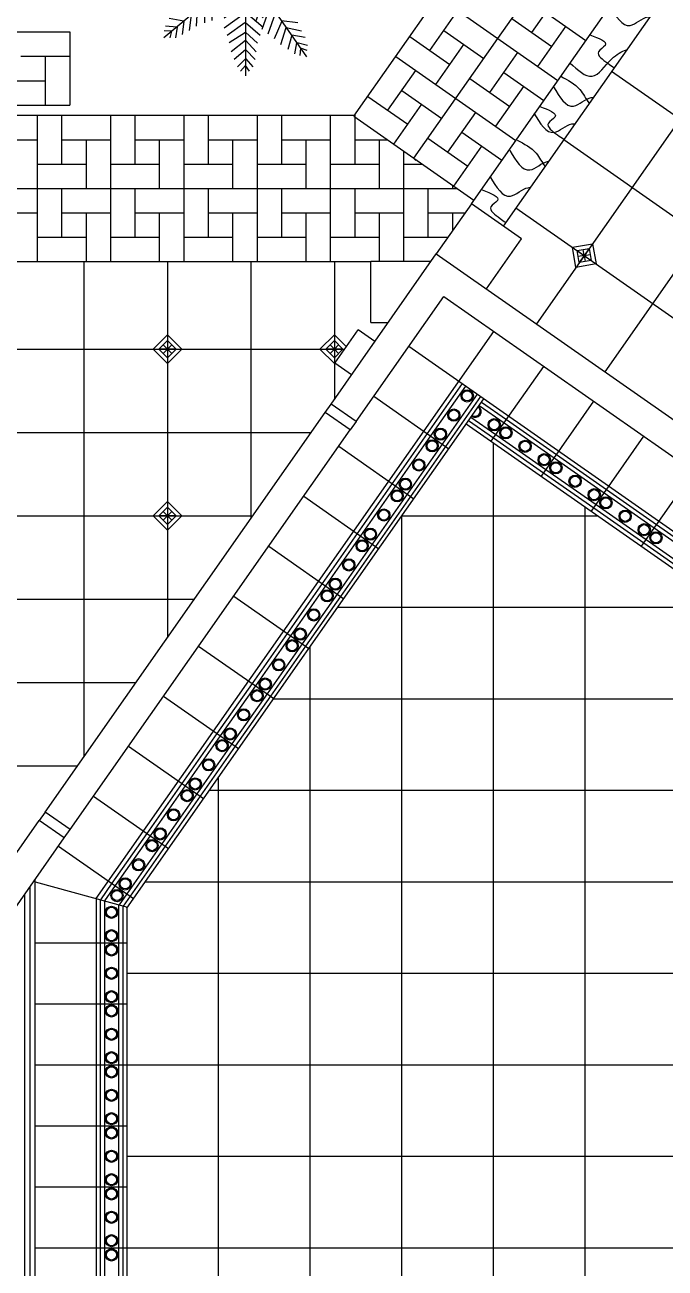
# Model space of a CAD drawing. Extents: x -98.9 to -54.6, y -7.8 to 20.6.
# Drawn here: x -82.84 to -79.7, y 1.62 to 7.74 of the extents above; entities that cross this region are included whole.
import ezdxf

# ---------------------------------------------------------------- set-up
doc = ezdxf.new("R2010")
doc.units = 0
doc.header["$LTSCALE"] = 35
doc.header["$MEASUREMENT"] = 0
doc.layers.get('0').update_dxf_attribs({"linetype": 'CONTINUOUS'})
for name, color, linetype in [('ALVENARIA', 4, 'CONTINUOUS'), ('ARBUSTO', 7, 'CONTINUOUS'), ('ESQUADRIA', 1, 'CONTINUOUS'), ('GREEN', 3, 'CONTINUOUS'), ('HACHURIA', 8, 'CONTINUOUS'), ('PILAR', 6, 'CONTINUOUS'), ('PISO', 9, 'CONTINUOUS'), ('PISODEC', 8, 'CONTINUOUS'), ('SOLEIRAS', 9, 'CONTINUOUS'), ('TIJOLINHO', 30, 'CONTINUOUS'), ('VEGETAÇÃO', 92, 'CONTINUOUS')]:
    doc.layers.add(name, color=color, linetype=linetype)

# ---------------------------------------------------------------- blocks, each defined once
blk = doc.blocks.new('LEAF', base_point=(3271.7, 2217.8))
for p, q in [((3271.7, 2215.2), (3271.7, 1979.5)), ((3229.1, 2155.6), (3271.8, 2188.4)), ((3271.8, 2189.5), (3311.3, 2155.6)), ((3271.8, 2188.4), (3271.8, 2187.2)), ((3271.8, 2165.8), (3224.3, 2131.8)), ((3224.3, 2109.2), (3271.8, 2143.1)), ((3311.3, 2133), (3271.8, 2166.9)), ((3271.8, 2144.3), (3311.3, 2110.4)), ((3271.8, 2120.5), (3224.3, 2086.6)), ((3271.8, 2121.7), (3271.8, 2099.1)), ((3271.8, 2121.7), (3271.8, 2121.7)), ((3311.3, 2087.8), (3271.8, 2121.7)), ((3230.6, 2070.8), (3270.2, 2099.1)), ((3271.8, 2099.1), (3304.2, 2070.8)), ((3271.8, 2076.5), (3235.4, 2053.8)), ((3240.1, 2034.6), (3271.8, 2059.5)), ((3298.7, 2052.7), (3271.8, 2077.6)), ((3271.8, 2059.5), (3295.5, 2033.5)), ((3271.8, 2038), (3246.5, 2016.5)), ((3272.6, 2038), (3272.6, 2036.9)), ((3293.1, 2016.5), (3272.6, 2038)), ((3253.6, 1999.6), (3271.8, 2017.7)), ((3271.8, 2003), (3260.7, 1990.5)), ((3280.5, 1990.5), (3271.8, 2003)), ((3272.6, 2017.7), (3288.4, 1999.6))]:
    blk.add_line(p, q)
blk = doc.blocks.new('ARV5')
at = {"layer": 'ARBUSTO', "xscale": 0.00234666432, "yscale": 0.00234666432, "zscale": 0.003555552}
for rotation in [179.9999999999999, 244.9999999999999, 125, 309.9999999999999, 69.99999999999999, 34.99999999999999]:
    blk.add_blockref('LEAF', (0, -0.0061), dxfattribs=dict(at, rotation=rotation))
blk.add_blockref('LEAF', (0, -0.0061), dxfattribs=at)

msp = doc.modelspace()

# ---------------------------------------------------------------- linework, layer by layer
at = {"layer": 'ALVENARIA'}
for p, q in [((-81.3388, 5.8701), (-80.8216, 6.6087)), ((-80.8216, 6.6087), (-76.3982, 3.5114)), ((-81.2159, 5.7841), (-80.7847, 6.3998)), ((-80.7847, 6.3998), (-76.689, 3.5319)), ((-81.2159, 5.7841), (-81.3388, 5.8701)), ((-83.1591, 3.2705), (-82.7727, 3.8222)), ((-82.6498, 3.7362), (-82.7727, 3.8222)), ((-83.081, 3.1205), (-82.6498, 3.7362))]:
    msp.add_line(p, q, dxfattribs=at)
at = {"layer": 'ESQUADRIA'}
for points in [[(-81.2159, 5.7841), (-81.2446, 5.7431), (-81.3674, 5.8292), (-81.3388, 5.8701)], [(-82.6498, 3.7362), (-82.6211, 3.7772), (-82.744, 3.8632), (-82.7727, 3.8222)]]:
    msp.add_lwpolyline(points, dxfattribs=at)
at = {"layer": 'GREEN', "ltscale": 0.035}
for p, q in [((-80.6495, 6.8545), (-78.0397, 10.5816)), ((-77.887, 10.4685), (-80.4939, 6.7455))]:
    msp.add_line(p, q, dxfattribs=at)
at = {"layer": 'HACHURIA', "ltscale": 0.035}
for points, knots in [([(-79.9685, 7.827), (-79.9383, 7.7764), (-79.8869, 7.69), (-79.8077, 7.7728), (-79.7764, 7.7745), (-79.7735, 7.7743)], [0, 0, 0, 0, 0.137115, 0.2338001, 0.2439325, 0.2439325, 0.2439325, 0.2439325]), ([(-80.0672, 7.6861), (-80.0233, 7.6696), (-79.958, 7.6452), (-80.0517, 7.5978), (-79.992, 7.5551), (-79.9582, 7.5312), (-79.9485, 7.5244)], [0, 0, 0, 0, 0.0910472, 0.1353224, 0.2079486, 0.2398365, 0.2398365, 0.2398365, 0.2398365]), ([(-80.1643, 7.5475), (-80.1265, 7.5127), (-80.0499, 7.4421), (-79.9782, 7.5612), (-79.9116, 7.6068), (-79.8872, 7.6119)], [0, 0, 0, 0, 0.1261567, 0.2556829, 0.3351247, 0.3351247, 0.3351247, 0.3351247]), ([(-80.21, 7.4822), (-80.1753, 7.4641), (-80.1158, 7.4329), (-80.0873, 7.3709), (-80.0707, 7.3499)], [0, 0, 0, 0, 0.1138704, 0.1952056, 0.1952056, 0.1952056, 0.1952056]), ([(-80.2462, 7.4305), (-80.216, 7.3798), (-80.1646, 7.2934), (-80.0854, 7.3763), (-80.0541, 7.3779), (-80.0512, 7.3778)], [0, 0, 0, 0, 0.137115, 0.2338001, 0.2439325, 0.2439325, 0.2439325, 0.2439325]), ([(-80.3419, 7.3014), (-80.3117, 7.2507), (-80.2603, 7.1644), (-80.1792, 7.2491), (-80.1464, 7.2489), (-80.1419, 7.2482)], [0, 0, 0, 0, 0.137115, 0.2338001, 0.249665, 0.249665, 0.249665, 0.249665]), ([(-80.3137, 7.334), (-80.2698, 7.3176), (-80.2045, 7.2932), (-80.2982, 7.2458), (-80.2385, 7.203), (-80.2047, 7.1792), (-80.195, 7.1723)], [0, 0, 0, 0, 0.0910472, 0.1353224, 0.2079486, 0.2398365, 0.2398365, 0.2398365, 0.2398365]), ([(-80.4244, 7.1683), (-80.3897, 7.1502), (-80.3317, 7.1198), (-80.3032, 7.06), (-80.2879, 7.0396)], [0, 0, 0, 0, 0.1138704, 0.1906094, 0.1906094, 0.1906094, 0.1906094]), ([(-80.4606, 7.1166), (-80.4305, 7.0659), (-80.379, 6.9796), (-80.3019, 7.0603), (-80.2722, 7.0637), (-80.271, 7.0638)], [0, 0, 0, 0, 0.137115, 0.2338001, 0.2378058, 0.2378058, 0.2378058, 0.2378058]), ([(-80.5563, 6.9875), (-80.5262, 6.9369), (-80.4747, 6.8505), (-80.3956, 6.9333), (-80.3643, 6.9349), (-80.3613, 6.9348)], [0, 0, 0, 0, 0.137115, 0.2338001, 0.2439325, 0.2439325, 0.2439325, 0.2439325]), ([(-80.5961, 6.9232), (-80.5522, 6.9067), (-80.4869, 6.8823), (-80.5806, 6.8349), (-80.5224, 6.7933), (-80.4896, 6.7701), (-80.4809, 6.764)], [0, 0, 0, 0, 0.0910472, 0.1353224, 0.2079486, 0.2359713, 0.2359713, 0.2359713, 0.2359713])]:
    msp.add_open_spline(points, degree=3, knots=knots, dxfattribs=at)
at = {"layer": 'PILAR'}
for p, q in [((-80.6495, 6.8545), (-80.8216, 6.6087)), ((-80.4038, 6.6824), (-80.6495, 6.8545)), ((-80.5758, 6.4366), (-80.4038, 6.6824)), ((-80.8484, 6.5705), (-81.1426, 6.5705)), ((-81.1426, 6.2705), (-81.0584, 6.2705))]:
    msp.add_line(p, q, dxfattribs=at)
at = {"layer": 'PILAR', "ltscale": 0.035}
msp.add_line((-81.1426, 6.2705), (-81.1426, 6.5705), dxfattribs=at)
at = {"layer": 'PISO'}
for p, q in [((-74.6861, 14.325), (-80.3301, 6.2646)), ((-74.3502, 14.0899), (-79.9942, 6.0294)), ((-79.9604, 7.5073), (-75.9302, 4.6853)), ((-80.1956, 7.1714), (-76.1654, 4.3494)), ((-80.4308, 6.8356), (-76.4006, 4.0136)), ((-85.6426, 6.5705), (-81.1426, 6.5705)), ((-90.3426, 6.1405), (-81.2715, 6.1405)), ((-82.744, 3.8632), (-81.3674, 5.8292)), ((-90.3426, 5.7305), (-81.4365, 5.7305)), ((-82.6211, 3.7772), (-81.2446, 5.7431)), ((-90.3426, 5.3205), (-81.7236, 5.3205)), ((-90.3426, 4.9105), (-82.0107, 4.9105)), ((-90.3426, 4.5005), (-82.2978, 4.5005)), ((-90.3426, 4.0905), (-82.5849, 4.0905))]:
    msp.add_line(p, q, dxfattribs=at)
at = {"layer": 'PISO', "ltscale": 0.035}
for p, q in [((-82.5526, 6.5705), (-82.5526, 4.1366)), ((-82.1426, 6.5705), (-82.1426, 4.7221)), ((-81.7326, 6.5705), (-81.7326, 5.3077)), ((-81.3226, 6.5705), (-81.3226, 5.8932)), ((-82.4926, 3.4377), (-80.539, 6.2277)), ((-80.9568, 6.1541), (-76.8611, 3.2862)), ((-80.5514, 5.687), (-80.2933, 6.0557)), ((-82.3426, 3.3904), (-80.5882, 5.896)), ((-81.1289, 5.9083), (-80.7603, 5.6502)), ((-80.3056, 5.515), (-80.0475, 5.8836)), ((-80.6742, 5.7731), (-77.3157, 3.4214)), ((-80.0599, 5.3429), (-79.8018, 5.7115)), ((-81.301, 5.6626), (-80.9323, 5.4045)), ((-80.5426, 5.6809), (-80.5426, -0.5295)), ((-79.8141, 5.1708), (-79.556, 5.5394)), ((-81.473, 5.4168), (-81.1044, 5.1587)), ((-80.9912, 5.3205), (-80.0278, 5.3205)), ((-80.0926, 5.3658), (-80.0926, -0.5295)), ((-80.9926, 5.3184), (-80.9926, -0.5295)), ((-81.6451, 5.1711), (-81.2765, 4.913)), ((-81.8172, 4.9253), (-81.4486, 4.6672)), ((-81.3063, 4.8705), (-79.3852, 4.8705)), ((-81.9893, 4.6796), (-81.6206, 4.4215)), ((-81.4426, 4.6758), (-81.4426, -0.5295)), ((-82.1613, 4.4338), (-81.7927, 4.1757)), ((-81.6213, 4.4205), (-78.7425, 4.4205)), ((-82.3334, 4.1881), (-81.9648, 3.93)), ((-81.8926, 4.0331), (-81.8926, -0.5295)), ((-82.5055, 3.9424), (-82.1369, 3.6842)), ((-81.9364, 3.9705), (-78.0998, 3.9705)), ((-82.6776, 3.6966), (-82.3089, 3.4385)), ((-82.2515, 3.5205), (-77.4572, 3.5205)), ((-82.4926, 3.4377), (-82.4926, -0.9795)), ((-82.3426, 3.3904), (-82.3426, -0.5295)), ((-82.7926, 3.2205), (-82.3426, 3.2205)), ((-82.3426, 3.0705), (-77.5615, 3.0705)), ((-82.7926, 2.9205), (-82.3426, 2.9205)), ((-82.7926, 2.6205), (-82.3426, 2.6205)), ((-82.3426, 2.6205), (-77.8765, 2.6205)), ((-82.7926, 2.3205), (-82.3426, 2.3205)), ((-82.3426, 2.1705), (-78.1916, 2.1705)), ((-82.7926, 2.0205), (-82.3426, 2.0205)), ((-82.7926, 1.7205), (-82.3426, 1.7205)), ((-82.3426, 1.7205), (-78.5067, 1.7205))]:
    msp.add_line(p, q, dxfattribs=at)
at = {"layer": 'PISODEC', "ltscale": 0.035}
for p, q in [((-80.9226, 7.068), (-80.9369, 7.0824)), ((-80.9226, 7.0723), (-80.9226, 7.068)), ((-80.9201, 7.0706), (-80.9226, 7.068)), ((-80.1529, 6.641), (-80.0544, 6.6583)), ((-80.1355, 6.5425), (-80.1529, 6.641)), ((-80.1297, 6.6248), (-80.0706, 6.6352)), ((-80.1193, 6.5657), (-80.1297, 6.6248)), ((-80.1297, 6.6248), (-80.0602, 6.5761)), ((-80.0706, 6.6352), (-80.1193, 6.5657)), ((-80.0949, 6.6004), (-80.1001, 6.63)), ((-80.0949, 6.6004), (-80.0654, 6.6056)), ((-80.0706, 6.6352), (-80.0602, 6.5761)), ((-80.0544, 6.6583), (-80.037, 6.5599)), ((-80.037, 6.5599), (-80.1355, 6.5425)), ((-80.0949, 6.6004), (-80.1245, 6.5952)), ((-80.0602, 6.5761), (-80.1193, 6.5657)), ((-80.0949, 6.6004), (-80.0897, 6.5709)), ((-82.2133, 6.1405), (-82.1426, 6.2112)), ((-82.185, 6.1405), (-82.1426, 6.1829)), ((-82.1426, 6.2112), (-82.0719, 6.1405)), ((-82.1426, 6.1829), (-82.1002, 6.1405)), ((-82.1426, 6.1829), (-82.1426, 6.098)), ((-81.3933, 6.1405), (-81.3226, 6.2112)), ((-81.365, 6.1405), (-81.3226, 6.1829)), ((-81.3226, 6.2112), (-81.2634, 6.152)), ((-81.3226, 6.1829), (-81.3226, 6.098)), ((-81.3226, 6.1829), (-81.2802, 6.1405)), ((-82.1426, 6.0698), (-82.2133, 6.1405)), ((-82.1426, 6.098), (-82.185, 6.1405)), ((-82.1002, 6.1405), (-82.185, 6.1405)), ((-82.1426, 6.1405), (-82.1638, 6.1617)), ((-82.1426, 6.1405), (-82.1638, 6.1193)), ((-82.1426, 6.1405), (-82.1214, 6.1617)), ((-82.1426, 6.1405), (-82.1214, 6.1193)), ((-82.0719, 6.1405), (-82.1426, 6.0698)), ((-82.1002, 6.1405), (-82.1426, 6.098)), ((-81.3226, 6.0698), (-81.3933, 6.1405)), ((-81.2802, 6.1405), (-81.365, 6.1405)), ((-81.3226, 6.098), (-81.365, 6.1405)), ((-81.3226, 6.1405), (-81.3438, 6.1617)), ((-81.3226, 6.1405), (-81.3438, 6.1193)), ((-81.3226, 6.1405), (-81.3014, 6.1617)), ((-81.2802, 6.1405), (-81.3226, 6.098)), ((-81.3226, 6.1405), (-81.3014, 6.1193)), ((-81.3174, 6.0749), (-81.3226, 6.0698)), ((-80.6947, 5.9705), (-80.8668, 5.7248)), ((-80.6783, 5.959), (-80.8504, 5.7133)), ((-80.621, 5.9189), (-80.793, 5.6731)), ((-80.6046, 5.9074), (-80.7767, 5.6617)), ((-80.5997, 5.8796), (-80.4768, 5.7935)), ((-80.6111, 5.8632), (-80.4883, 5.7771)), ((-80.6628, 5.7895), (-80.5399, 5.7034)), ((-80.6513, 5.8058), (-80.5284, 5.7198)), ((-80.4883, 5.7771), (-80.2425, 5.6051)), ((-80.4768, 5.7935), (-80.2311, 5.6215)), ((-80.8668, 5.7248), (-81.0388, 5.479)), ((-80.8504, 5.7133), (-81.0225, 5.4676)), ((-80.5399, 5.7034), (-80.2942, 5.5314)), ((-80.5284, 5.7198), (-80.2827, 5.5477)), ((-80.793, 5.6731), (-80.9651, 5.4274)), ((-80.7767, 5.6617), (-80.9487, 5.4159)), ((-80.2425, 5.6051), (-79.9968, 5.433)), ((-80.2311, 5.6215), (-79.9853, 5.4494)), ((-80.2942, 5.5314), (-80.0484, 5.3593)), ((-80.2827, 5.5477), (-80.0369, 5.3757)), ((-81.0388, 5.479), (-81.2109, 5.2333)), ((-81.0225, 5.4676), (-81.1945, 5.2218)), ((-79.9853, 5.4494), (-79.7396, 5.2773)), ((-82.2133, 5.3205), (-82.1426, 5.3912)), ((-82.1426, 5.3912), (-82.0719, 5.3205)), ((-80.9651, 5.4274), (-81.1372, 5.1817)), ((-80.9487, 5.4159), (-81.1208, 5.1702)), ((-79.9968, 5.433), (-79.751, 5.2609)), ((-82.1426, 5.2498), (-82.2133, 5.3205)), ((-82.185, 5.3205), (-82.1426, 5.3629)), ((-82.1002, 5.3205), (-82.185, 5.3205)), ((-82.1426, 5.278), (-82.185, 5.3205)), ((-82.1426, 5.3205), (-82.1638, 5.3417)), ((-82.1426, 5.3205), (-82.1638, 5.2993)), ((-82.1426, 5.3629), (-82.1426, 5.278)), ((-82.1426, 5.3629), (-82.1002, 5.3205)), ((-82.1426, 5.3205), (-82.1214, 5.3417)), ((-82.1002, 5.3205), (-82.1426, 5.278)), ((-82.0719, 5.3205), (-82.1426, 5.2498)), ((-82.1426, 5.3205), (-82.1214, 5.2993)), ((-80.0484, 5.3593), (-79.8027, 5.1872)), ((-80.0369, 5.3757), (-79.7912, 5.2036)), ((-79.751, 5.2609), (-79.5053, 5.0889)), ((-79.7396, 5.2773), (-79.4938, 5.1052)), ((-81.2109, 5.2333), (-81.383, 4.9875)), ((-81.1945, 5.2218), (-81.3666, 4.9761)), ((-79.7912, 5.2036), (-79.5454, 5.0315)), ((-81.1372, 5.1817), (-81.3093, 4.9359)), ((-81.1208, 5.1702), (-81.2929, 4.9244)), ((-79.8027, 5.1872), (-79.5569, 5.0151)), ((-81.383, 4.9875), (-81.5551, 4.7418)), ((-81.3666, 4.9761), (-81.5387, 4.7303)), ((-81.3093, 4.9359), (-81.4813, 4.6902)), ((-81.2929, 4.9244), (-81.465, 4.6787)), ((-81.5551, 4.7418), (-81.7271, 4.496)), ((-81.5387, 4.7303), (-81.7107, 4.4846)), ((-81.4813, 4.6902), (-81.6534, 4.4444)), ((-81.465, 4.6787), (-81.637, 4.4329)), ((-81.7271, 4.496), (-81.8992, 4.2503)), ((-81.7107, 4.4846), (-81.8828, 4.2388)), ((-81.6534, 4.4444), (-81.8255, 4.1987)), ((-81.637, 4.4329), (-81.8091, 4.1872)), ((-81.8992, 4.2503), (-82.0713, 4.0046)), ((-81.8828, 4.2388), (-82.0549, 3.9931)), ((-81.8255, 4.1987), (-81.9976, 3.9529)), ((-81.8091, 4.1872), (-81.9812, 3.9415)), ((-82.0713, 4.0046), (-82.2433, 3.7588)), ((-82.0549, 3.9931), (-82.227, 3.7473)), ((-81.9976, 3.9529), (-82.1696, 3.7072)), ((-81.9812, 3.9415), (-82.1532, 3.6957)), ((-82.2433, 3.7588), (-82.4154, 3.5131)), ((-82.227, 3.7473), (-82.399, 3.5016)), ((-82.1696, 3.7072), (-82.3417, 3.4614)), ((-82.1532, 3.6957), (-82.3253, 3.45)), ((-82.4154, 3.5131), (-82.4721, 3.4321)), ((-82.399, 3.5016), (-82.4517, 3.4264)), ((-82.4726, 3.4322), (-82.4726, 3.2205)), ((-82.4526, 3.4267), (-82.4526, 3.2205)), ((-82.3417, 3.4614), (-82.38, 3.4067)), ((-82.3253, 3.45), (-82.3596, 3.401)), ((-82.3826, 3.4074), (-82.3826, 3.2205)), ((-82.3626, 3.4019), (-82.3626, 3.2205)), ((-82.4726, 3.2205), (-82.4726, 2.9205)), ((-82.4526, 3.2205), (-82.4526, 2.9205)), ((-82.3826, 3.2205), (-82.3826, 2.9205)), ((-82.3626, 3.2205), (-82.3626, 2.9205)), ((-82.4726, 2.9205), (-82.4726, 2.6205)), ((-82.4526, 2.9205), (-82.4526, 2.6205)), ((-82.3826, 2.9205), (-82.3826, 2.6205)), ((-82.3626, 2.9205), (-82.3626, 2.6205)), ((-82.4726, 2.6205), (-82.4726, 2.3205)), ((-82.4526, 2.6205), (-82.4526, 2.3205)), ((-82.3826, 2.6205), (-82.3826, 2.3205)), ((-82.3626, 2.6205), (-82.3626, 2.3205)), ((-82.4726, 2.3205), (-82.4726, 2.0205)), ((-82.4526, 2.3205), (-82.4526, 2.0205)), ((-82.3826, 2.3205), (-82.3826, 2.0205)), ((-82.3626, 2.3205), (-82.3626, 2.0205)), ((-82.4726, 2.0205), (-82.4726, 1.7205)), ((-82.4526, 2.0205), (-82.4526, 1.7205)), ((-82.3826, 2.0205), (-82.3826, 1.7205)), ((-82.3626, 2.0205), (-82.3626, 1.7205)), ((-82.4726, 1.7205), (-82.4726, 1.4205)), ((-82.4526, 1.7205), (-82.4526, 1.4205)), ((-82.3826, 1.7205), (-82.3826, 1.4205)), ((-82.3626, 1.7205), (-82.3626, 1.4205))]:
    msp.add_line(p, q, dxfattribs=at)
for centre, radius in [((-80.6697, 5.9103), 0.03), ((-80.6697, 5.9103), 0.025), ((-80.7357, 5.8161), 0.03), ((-80.7357, 5.8161), 0.025), ((-80.8016, 5.7219), 0.03), ((-80.537, 5.7686), 0.03), ((-80.537, 5.7686), 0.025), ((-80.4797, 5.7284), 0.03), ((-80.4797, 5.7284), 0.025), ((-80.8418, 5.6646), 0.03), ((-80.8418, 5.6646), 0.025), ((-80.8016, 5.7219), 0.025), ((-80.3855, 5.6624), 0.03), ((-80.3855, 5.6624), 0.025), ((-80.2913, 5.5965), 0.03), ((-80.9077, 5.5704), 0.03), ((-80.9077, 5.5704), 0.025), ((-80.2913, 5.5965), 0.025), ((-80.2339, 5.5563), 0.03), ((-80.2339, 5.5563), 0.025), ((-80.9737, 5.4761), 0.03), ((-80.1397, 5.4904), 0.03), ((-80.1397, 5.4904), 0.025), ((-81.0139, 5.4188), 0.03), ((-81.0139, 5.4188), 0.025), ((-80.9737, 5.4761), 0.025), ((-80.0455, 5.4244), 0.03), ((-80.0455, 5.4244), 0.025), ((-79.9882, 5.3843), 0.03), ((-79.9882, 5.3843), 0.025), ((-81.0798, 5.3246), 0.03), ((-81.0798, 5.3246), 0.025), ((-79.894, 5.3183), 0.03), ((-79.894, 5.3183), 0.025), ((-81.1458, 5.2304), 0.03), ((-79.7998, 5.2523), 0.03), ((-79.7998, 5.2523), 0.025), ((-81.1859, 5.1731), 0.03), ((-81.1859, 5.1731), 0.025), ((-81.1458, 5.2304), 0.025), ((-79.7424, 5.2122), 0.03), ((-79.7424, 5.2122), 0.025), ((-81.2519, 5.0789), 0.03), ((-81.2519, 5.0789), 0.025), ((-81.3179, 4.9847), 0.03), ((-81.358, 4.9273), 0.03), ((-81.3179, 4.9847), 0.025), ((-81.358, 4.9273), 0.025), ((-81.424, 4.8331), 0.03), ((-81.424, 4.8331), 0.025), ((-81.5301, 4.6816), 0.03), ((-81.4899, 4.7389), 0.03), ((-81.4899, 4.7389), 0.025), ((-81.5301, 4.6816), 0.025), ((-81.596, 4.5874), 0.03), ((-81.596, 4.5874), 0.025), ((-81.7022, 4.4358), 0.03), ((-81.662, 4.4932), 0.03), ((-81.662, 4.4932), 0.025), ((-81.7022, 4.4358), 0.025), ((-81.7681, 4.3416), 0.03), ((-81.7681, 4.3416), 0.025), ((-81.8742, 4.1901), 0.03), ((-81.8341, 4.2474), 0.03), ((-81.8341, 4.2474), 0.025), ((-81.8742, 4.1901), 0.025), ((-81.9402, 4.0959), 0.03), ((-81.9402, 4.0959), 0.025), ((-82.0061, 4.0017), 0.03), ((-82.0061, 4.0017), 0.025), ((-82.0463, 3.9443), 0.03), ((-82.0463, 3.9443), 0.025), ((-82.1123, 3.8501), 0.03), ((-82.1123, 3.8501), 0.025), ((-82.1782, 3.7559), 0.03), ((-82.1782, 3.7559), 0.025), ((-82.2184, 3.6986), 0.03), ((-82.2184, 3.6986), 0.025), ((-82.2843, 3.6044), 0.03), ((-82.2843, 3.6044), 0.025), ((-82.3503, 3.5102), 0.03), ((-82.3503, 3.5102), 0.025), ((-82.3904, 3.4528), 0.03), ((-82.3904, 3.4528), 0.025), ((-82.4176, 3.3705), 0.03), ((-82.4176, 3.3705), 0.025), ((-82.4176, 3.2555), 0.03), ((-82.4176, 3.2555), 0.025), ((-82.4176, 3.1855), 0.03), ((-82.4176, 3.1855), 0.025), ((-82.4176, 3.0705), 0.03), ((-82.4176, 3.0705), 0.025), ((-82.4176, 2.9555), 0.03), ((-82.4176, 2.9555), 0.025), ((-82.4176, 2.8855), 0.03), ((-82.4176, 2.8855), 0.025), ((-82.4176, 2.7705), 0.03), ((-82.4176, 2.7705), 0.025), ((-82.4176, 2.6555), 0.03), ((-82.4176, 2.6555), 0.025), ((-82.4176, 2.5855), 0.03), ((-82.4176, 2.5855), 0.025), ((-82.4176, 2.4705), 0.03), ((-82.4176, 2.4705), 0.025), ((-82.4176, 2.3555), 0.03), ((-82.4176, 2.3555), 0.025), ((-82.4176, 2.2855), 0.03), ((-82.4176, 2.2855), 0.025), ((-82.4176, 2.1705), 0.03), ((-82.4176, 2.1705), 0.025), ((-82.4176, 2.0555), 0.03), ((-82.4176, 2.0555), 0.025), ((-82.4176, 1.9855), 0.03), ((-82.4176, 1.9855), 0.025), ((-82.4176, 1.8705), 0.03), ((-82.4176, 1.8705), 0.025), ((-82.4176, 1.7555), 0.03), ((-82.4176, 1.7555), 0.025), ((-82.4176, 1.6855), 0.03), ((-82.4176, 1.6855), 0.025)]:
    msp.add_circle(centre, radius, dxfattribs=at)
for radius in [0.03, 0.025]:
    msp.add_arc((-80.6312, 5.8345), radius, 235, 55, dxfattribs=at)
at = {"layer": 'SOLEIRAS', "ltscale": 0.035}
for p, q in [((-81.2268, 7.2853), (-75.8581, 14.9526)), ((-80.5189, 7.6686), (-80.1059, 8.2584)), ((-80.3518, 7.6981), (-80.2141, 7.8947)), ((-80.8138, 7.8751), (-80.224, 7.4621)), ((-80.8532, 7.6097), (-80.7155, 7.8063)), ((-80.4501, 7.7669), (-80.2535, 7.6293)), ((-80.2829, 7.7964), (-80.0864, 7.6587)), ((-80.7843, 7.708), (-80.5877, 7.5703)), ((-80.3223, 7.531), (-80.1846, 7.7276)), ((-82.9826, 7.7005), (-82.6226, 7.7005)), ((-82.6226, 7.7005), (-82.6226, 7.3405)), ((-80.9515, 7.6785), (-80.7549, 7.5409)), ((-80.9319, 7.0788), (-80.5189, 7.6686)), ((-80.8237, 7.4426), (-80.686, 7.6392)), ((-80.5583, 7.4032), (-80.4206, 7.5998)), ((-82.8626, 7.5805), (-82.6226, 7.5805)), ((-82.7426, 7.5805), (-82.7426, 7.3405)), ((-81.0203, 7.5802), (-80.4305, 7.1672)), ((-82.9826, 7.4605), (-82.7426, 7.4605)), ((-81.0596, 7.3148), (-80.922, 7.5114)), ((-80.6566, 7.472), (-80.46, 7.3344)), ((-80.4894, 7.5015), (-80.2928, 7.3638)), ((-80.9908, 7.4131), (-80.7942, 7.2754)), ((-80.5288, 7.2361), (-80.3911, 7.4327)), ((-82.9826, 7.3405), (-82.6226, 7.3405)), ((-82.9826, 7.3405), (-82.6226, 7.3405)), ((-81.1579, 7.3836), (-80.9613, 7.246)), ((-81.0302, 7.1477), (-80.8925, 7.3443)), ((-82.9026, 7.2905), (-82.5426, 7.2905)), ((-82.7826, 7.2905), (-82.7826, 6.9305)), ((-82.6626, 7.2905), (-82.6626, 7.0505)), ((-82.5426, 7.2905), (-82.1826, 7.2905)), ((-82.4226, 7.2905), (-82.4226, 6.9305)), ((-82.3026, 7.2905), (-82.3026, 7.0505)), ((-82.1826, 7.2905), (-81.8226, 7.2905)), ((-82.0626, 7.2905), (-82.0626, 6.9305)), ((-81.9426, 7.2905), (-81.9426, 7.0505)), ((-81.8226, 7.2905), (-81.4626, 7.2905)), ((-81.7026, 7.2905), (-81.7026, 6.9305)), ((-81.5826, 7.2905), (-81.5826, 7.0505)), ((-81.4626, 7.2905), (-81.2232, 7.2905)), ((-81.3426, 7.2905), (-81.3426, 6.9305)), ((-81.2268, 7.2853), (-80.637, 6.8724)), ((-81.2226, 7.2905), (-81.2226, 7.0505)), ((-80.7648, 7.1083), (-80.6271, 7.3049)), ((-83.0226, 7.1705), (-82.7826, 7.1705)), ((-82.6626, 7.1705), (-82.4226, 7.1705)), ((-82.5426, 7.1705), (-82.5426, 6.9305)), ((-82.3026, 7.1705), (-82.0626, 7.1705)), ((-82.1826, 7.1705), (-82.1826, 6.9305)), ((-81.9426, 7.1705), (-81.7026, 7.1705)), ((-81.8226, 7.1705), (-81.8226, 6.9305)), ((-81.5826, 7.1705), (-81.3426, 7.1705)), ((-81.4626, 7.1705), (-81.4626, 6.9305)), ((-81.2226, 7.1705), (-81.0627, 7.1705)), ((-81.1026, 7.1705), (-81.1026, 6.9305)), ((-80.8631, 7.1771), (-80.6665, 7.0395)), ((-80.6959, 7.2066), (-80.4993, 7.0689)), ((-80.9826, 7.1143), (-80.9826, 7.0505)), ((-80.9826, 7.1143), (-80.9826, 6.9305)), ((-80.7353, 6.9412), (-80.5976, 7.1378)), ((-82.7826, 7.0505), (-82.5426, 7.0505)), ((-82.4226, 7.0505), (-82.1826, 7.0505)), ((-82.0626, 7.0505), (-81.8226, 7.0505)), ((-81.7026, 7.0505), (-81.4626, 7.0505)), ((-81.3426, 7.0505), (-81.1026, 7.0505)), ((-80.9826, 7.0505), (-80.8914, 7.0505)), ((-83.1426, 6.9305), (-82.7826, 6.9305)), ((-82.7826, 6.9305), (-82.7826, 6.5705)), ((-82.7826, 6.9305), (-82.4226, 6.9305)), ((-82.6626, 6.9305), (-82.6626, 6.6905)), ((-82.4226, 6.9305), (-82.0626, 6.9305)), ((-82.4226, 6.9305), (-82.4226, 6.5705)), ((-82.3026, 6.9305), (-82.3026, 6.6905)), ((-82.0626, 6.9305), (-82.0626, 6.5705)), ((-82.0626, 6.9305), (-81.7026, 6.9305)), ((-81.9426, 6.9305), (-81.9426, 6.6905)), ((-81.7026, 6.9305), (-81.3426, 6.9305)), ((-81.7026, 6.9305), (-81.7026, 6.5705)), ((-81.5826, 6.9305), (-81.5826, 6.6905)), ((-81.3426, 6.9305), (-80.9826, 6.9305)), ((-81.3426, 6.9305), (-81.3426, 6.5705)), ((-81.2226, 6.9305), (-81.2226, 6.6905)), ((-80.9826, 6.9305), (-80.9826, 6.6905)), ((-80.9826, 6.9305), (-80.9826, 6.5705)), ((-80.9826, 6.9305), (-80.72, 6.9305)), ((-80.8626, 6.9305), (-80.8626, 6.6905)), ((-80.7426, 6.9463), (-80.7426, 6.9305)), ((-83.0226, 6.8105), (-82.7826, 6.8105)), ((-82.6626, 6.8105), (-82.4226, 6.8105)), ((-82.5426, 6.8105), (-82.5426, 6.5705)), ((-82.3026, 6.8105), (-82.0626, 6.8105)), ((-82.1826, 6.8105), (-82.1826, 6.5705)), ((-81.9426, 6.8105), (-81.7026, 6.8105)), ((-81.8226, 6.8105), (-81.8226, 6.5705)), ((-81.5826, 6.8105), (-81.3426, 6.8105)), ((-81.4626, 6.8105), (-81.4626, 6.5705)), ((-81.2226, 6.8105), (-80.9826, 6.8105)), ((-81.1026, 6.8105), (-81.1026, 6.5705)), ((-80.8626, 6.8105), (-80.6803, 6.8105)), ((-80.7426, 6.8105), (-80.7426, 6.7215)), ((-82.7826, 6.6905), (-82.5426, 6.6905)), ((-82.4226, 6.6905), (-82.1826, 6.6905)), ((-82.0626, 6.6905), (-81.8226, 6.6905)), ((-81.7026, 6.6905), (-81.4626, 6.6905)), ((-81.3426, 6.6905), (-81.1026, 6.6905)), ((-80.9826, 6.6905), (-80.7643, 6.6905)), ((-82.8176, 0.2705), (-82.8176, 3.4966)), ((-82.7926, 0.2705), (-82.7926, 3.5323)), ((-82.7926, 3.5205), (-82.3391, 3.3954)), ((-82.8426, 0.2705), (-82.8426, 3.4609))]:
    msp.add_line(p, q, dxfattribs=at)
at = {"layer": 'TIJOLINHO'}
msp.add_line((-81.3203, 6.0708), (-81.2056, 6.2347), dxfattribs=at)
at = {"layer": 'TIJOLINHO', "ltscale": 0.035}
for p, q in [((-81.1237, 6.1773), (-81.2056, 6.2347)), ((-81.2384, 6.0135), (-81.3203, 6.0708))]:
    msp.add_line(p, q, dxfattribs=at)

# ---------------------------------------------------------------- block references
at = {"layer": 'VEGETAÇÃO', "xscale": 0.9375, "yscale": 0.9375, "zscale": 0.9375}
msp.add_blockref('ARV5', (-81.7593, 8.0137), dxfattribs=at)

doc.saveas('drawing.dxf')
